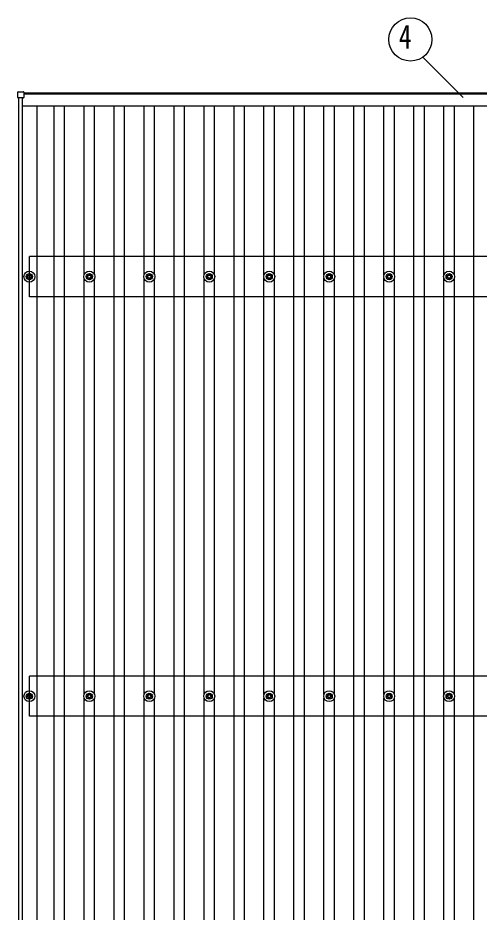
# Model space of a CAD drawing. Units: millimetres, scale not verified. Extents: x -12615 to 12615, y -8910 to 8910.
# Drawn here: x -9737 to -8198, y 4391 to 7375 of the extents above; entities that cross this region are included whole.
import ezdxf
from ezdxf.enums import TextEntityAlignment as Align

# ---------------------------------------------------------------- set-up
doc = ezdxf.new("R2010")
doc.units = ezdxf.units.MM
doc.header["$LTSCALE"] = 40
for name, color, linetype in [('0-5_YKK_13', 4, 'Continuous'), ('0-6_YKK_A1', 4, 'Continuous'), ('0-7_YKK_D', 6, 'Continuous')]:
    doc.layers.add(name, color=color, linetype=linetype)
doc.styles.add('ＭＳ ゴシック', font='')
doc.styles.get('ＭＳ ゴシック').set_extended_font_data('MS Gothic')

msp = doc.modelspace()

# ---------------------------------------------------------------- linework, layer by layer
at = {"layer": '0-5_YKK_13'}
for p, q in [((-9736.74, 7109.3), (-9736.74, 7127.3)), ((-9735.74, 7128.3), (-9717.74, 7128.3)), ((-9717.74, 7108.3), (-9735.74, 7108.3)), ((-9716.74, 7127.3), (-9716.74, 7109.3)), ((-9708.44, 6513.57), (-9704.02, 6513.57)), ((-9708.44, 6510.07), (-9704.02, 6510.07)), ((-9700.19, 6521.82), (-9700.19, 6517.4)), ((-9700.19, 6506.24), (-9700.19, 6501.82)), ((-9696.69, 6521.82), (-9696.69, 6517.4)), ((-9696.69, 6506.24), (-9696.69, 6501.82)), ((-9692.86, 6513.57), (-9688.44, 6513.57)), ((-9692.86, 6510.07), (-9688.44, 6510.07)), ((-9508.44, 6513.57), (-9504.02, 6513.57)), ((-9508.44, 6510.07), (-9504.02, 6510.07)), ((-9500.19, 6521.82), (-9500.19, 6517.4)), ((-9500.19, 6506.24), (-9500.19, 6501.82)), ((-9496.69, 6521.82), (-9496.69, 6517.4)), ((-9496.69, 6506.24), (-9496.69, 6501.82)), ((-9492.86, 6513.57), (-9488.44, 6513.57)), ((-9492.86, 6510.07), (-9488.44, 6510.07)), ((-9308.44, 6513.57), (-9304.02, 6513.57)), ((-9308.44, 6510.07), (-9304.02, 6510.07)), ((-9300.19, 6521.82), (-9300.19, 6517.4)), ((-9300.19, 6506.24), (-9300.19, 6501.82)), ((-9296.69, 6521.82), (-9296.69, 6517.4)), ((-9296.69, 6506.24), (-9296.69, 6501.82)), ((-9292.86, 6513.57), (-9288.44, 6513.57)), ((-9292.86, 6510.07), (-9288.44, 6510.07)), ((-9108.44, 6513.57), (-9104.02, 6513.57)), ((-9108.44, 6510.07), (-9104.02, 6510.07)), ((-9100.19, 6521.82), (-9100.19, 6517.4)), ((-9100.19, 6506.24), (-9100.19, 6501.82)), ((-9096.69, 6521.82), (-9096.69, 6517.4)), ((-9096.69, 6506.24), (-9096.69, 6501.82)), ((-9092.86, 6513.57), (-9088.44, 6513.57)), ((-9092.86, 6510.07), (-9088.44, 6510.07)), ((-8908.44, 6513.57), (-8904.02, 6513.57)), ((-8908.44, 6510.07), (-8904.02, 6510.07)), ((-8900.19, 6521.82), (-8900.19, 6517.4)), ((-8900.19, 6506.24), (-8900.19, 6501.82)), ((-8896.69, 6521.82), (-8896.69, 6517.4)), ((-8896.69, 6506.24), (-8896.69, 6501.82)), ((-8892.86, 6513.57), (-8888.44, 6513.57)), ((-8892.86, 6510.07), (-8888.44, 6510.07)), ((-8708.44, 6513.57), (-8704.02, 6513.57)), ((-8708.44, 6510.07), (-8704.02, 6510.07)), ((-8700.19, 6521.82), (-8700.19, 6517.4)), ((-8700.19, 6506.24), (-8700.19, 6501.82)), ((-8696.69, 6521.82), (-8696.69, 6517.4)), ((-8696.69, 6506.24), (-8696.69, 6501.82)), ((-8692.86, 6513.57), (-8688.44, 6513.57)), ((-8692.86, 6510.07), (-8688.44, 6510.07)), ((-8508.44, 6513.57), (-8504.02, 6513.57)), ((-8508.44, 6510.07), (-8504.02, 6510.07)), ((-8500.19, 6521.82), (-8500.19, 6517.4)), ((-8500.19, 6506.24), (-8500.19, 6501.82)), ((-8496.69, 6521.82), (-8496.69, 6517.4)), ((-8496.69, 6506.24), (-8496.69, 6501.82)), ((-8492.86, 6513.57), (-8488.44, 6513.57)), ((-8492.86, 6510.07), (-8488.44, 6510.07)), ((-8308.44, 6513.57), (-8304.02, 6513.57)), ((-8308.44, 6510.07), (-8304.02, 6510.07)), ((-8300.19, 6521.82), (-8300.19, 6517.4)), ((-8300.19, 6506.24), (-8300.19, 6501.82)), ((-8296.69, 6521.82), (-8296.69, 6517.4)), ((-8296.69, 6506.24), (-8296.69, 6501.82)), ((-8292.86, 6513.57), (-8288.44, 6513.57)), ((-8292.86, 6510.07), (-8288.44, 6510.07)), ((-9708.44, 5113.57), (-9704.02, 5113.57)), ((-9708.44, 5110.07), (-9704.02, 5110.07)), ((-9700.19, 5121.82), (-9700.19, 5117.4)), ((-9700.19, 5106.24), (-9700.19, 5101.82)), ((-9696.69, 5121.82), (-9696.69, 5117.4)), ((-9696.69, 5106.24), (-9696.69, 5101.82)), ((-9692.86, 5113.57), (-9688.44, 5113.57)), ((-9692.86, 5110.07), (-9688.44, 5110.07)), ((-9508.44, 5113.57), (-9504.02, 5113.57)), ((-9508.44, 5110.07), (-9504.02, 5110.07)), ((-9500.19, 5121.82), (-9500.19, 5117.4)), ((-9500.19, 5106.24), (-9500.19, 5101.82)), ((-9496.69, 5121.82), (-9496.69, 5117.4)), ((-9496.69, 5106.24), (-9496.69, 5101.82)), ((-9492.86, 5113.57), (-9488.44, 5113.57)), ((-9492.86, 5110.07), (-9488.44, 5110.07)), ((-9308.44, 5113.57), (-9304.02, 5113.57)), ((-9308.44, 5110.07), (-9304.02, 5110.07)), ((-9300.19, 5121.82), (-9300.19, 5117.4)), ((-9300.19, 5106.24), (-9300.19, 5101.82)), ((-9296.69, 5121.82), (-9296.69, 5117.4)), ((-9296.69, 5106.24), (-9296.69, 5101.82)), ((-9292.86, 5113.57), (-9288.44, 5113.57)), ((-9292.86, 5110.07), (-9288.44, 5110.07)), ((-9108.44, 5113.57), (-9104.02, 5113.57)), ((-9108.44, 5110.07), (-9104.02, 5110.07)), ((-9100.19, 5121.82), (-9100.19, 5117.4)), ((-9100.19, 5106.24), (-9100.19, 5101.82)), ((-9096.69, 5121.82), (-9096.69, 5117.4)), ((-9096.69, 5106.24), (-9096.69, 5101.82)), ((-9092.86, 5113.57), (-9088.44, 5113.57)), ((-9092.86, 5110.07), (-9088.44, 5110.07)), ((-8908.44, 5113.57), (-8904.02, 5113.57)), ((-8908.44, 5110.07), (-8904.02, 5110.07)), ((-8900.19, 5121.82), (-8900.19, 5117.4)), ((-8900.19, 5106.24), (-8900.19, 5101.82)), ((-8896.69, 5121.82), (-8896.69, 5117.4)), ((-8896.69, 5106.24), (-8896.69, 5101.82)), ((-8892.86, 5113.57), (-8888.44, 5113.57)), ((-8892.86, 5110.07), (-8888.44, 5110.07)), ((-8708.44, 5113.57), (-8704.02, 5113.57)), ((-8708.44, 5110.07), (-8704.02, 5110.07)), ((-8700.19, 5121.82), (-8700.19, 5117.4)), ((-8700.19, 5106.24), (-8700.19, 5101.82)), ((-8696.69, 5121.82), (-8696.69, 5117.4)), ((-8696.69, 5106.24), (-8696.69, 5101.82)), ((-8692.86, 5113.57), (-8688.44, 5113.57)), ((-8692.86, 5110.07), (-8688.44, 5110.07)), ((-8508.44, 5113.57), (-8504.02, 5113.57)), ((-8508.44, 5110.07), (-8504.02, 5110.07)), ((-8500.19, 5121.82), (-8500.19, 5117.4)), ((-8500.19, 5106.24), (-8500.19, 5101.82)), ((-8496.69, 5121.82), (-8496.69, 5117.4)), ((-8496.69, 5106.24), (-8496.69, 5101.82)), ((-8492.86, 5113.57), (-8488.44, 5113.57)), ((-8492.86, 5110.07), (-8488.44, 5110.07)), ((-8308.44, 5113.57), (-8304.02, 5113.57)), ((-8308.44, 5110.07), (-8304.02, 5110.07)), ((-8300.19, 5121.82), (-8300.19, 5117.4)), ((-8300.19, 5106.24), (-8300.19, 5101.82)), ((-8296.69, 5121.82), (-8296.69, 5117.4)), ((-8296.69, 5106.24), (-8296.69, 5101.82)), ((-8292.86, 5113.57), (-8288.44, 5113.57)), ((-8292.86, 5110.07), (-8288.44, 5110.07))]:
    msp.add_line(p, q, dxfattribs=at)
for centre, radius in [((-9698.44, 6511.82), 18.25), ((-9698.44, 6511.82), 10.15), ((-9698.44, 6511.82), 5.85), ((-9698.44, 6511.82), 5.25), ((-9498.44, 6511.82), 18.25), ((-9498.44, 6511.82), 10.15), ((-9498.44, 6511.82), 5.85), ((-9498.44, 6511.82), 5.25), ((-9298.44, 6511.82), 18.25), ((-9298.44, 6511.82), 10.15), ((-9298.44, 6511.82), 5.85), ((-9298.44, 6511.82), 5.25), ((-9098.44, 6511.82), 18.25), ((-9098.44, 6511.82), 10.15), ((-9098.44, 6511.82), 5.85), ((-9098.44, 6511.82), 5.25), ((-8898.44, 6511.82), 18.25), ((-8898.44, 6511.82), 10.15), ((-8898.44, 6511.82), 5.85), ((-8898.44, 6511.82), 5.25), ((-8698.44, 6511.82), 18.25), ((-8698.44, 6511.82), 10.15), ((-8698.44, 6511.82), 5.85), ((-8698.44, 6511.82), 5.25), ((-8498.44, 6511.82), 18.25), ((-8498.44, 6511.82), 10.15), ((-8498.44, 6511.82), 5.85), ((-8498.44, 6511.82), 5.25), ((-8298.44, 6511.82), 18.25), ((-8298.44, 6511.82), 10.15), ((-8298.44, 6511.82), 5.85), ((-8298.44, 6511.82), 5.25), ((-9698.44, 5111.82), 18.25), ((-9698.44, 5111.82), 10.15), ((-9698.44, 5111.82), 5.85), ((-9698.44, 5111.82), 5.25), ((-9498.44, 5111.82), 18.25), ((-9498.44, 5111.82), 10.15), ((-9498.44, 5111.82), 5.85), ((-9498.44, 5111.82), 5.25), ((-9298.44, 5111.82), 18.25), ((-9298.44, 5111.82), 10.15), ((-9298.44, 5111.82), 5.85), ((-9298.44, 5111.82), 5.25), ((-9098.44, 5111.82), 18.25), ((-9098.44, 5111.82), 10.15), ((-9098.44, 5111.82), 5.85), ((-9098.44, 5111.82), 5.25), ((-8898.44, 5111.82), 18.25), ((-8898.44, 5111.82), 10.15), ((-8898.44, 5111.82), 5.85), ((-8898.44, 5111.82), 5.25), ((-8698.44, 5111.82), 18.25), ((-8698.44, 5111.82), 10.15), ((-8698.44, 5111.82), 5.85), ((-8698.44, 5111.82), 5.25), ((-8498.44, 5111.82), 18.25), ((-8498.44, 5111.82), 10.15), ((-8498.44, 5111.82), 5.85), ((-8498.44, 5111.82), 5.25), ((-8298.44, 5111.82), 18.25), ((-8298.44, 5111.82), 10.15), ((-8298.44, 5111.82), 5.85), ((-8298.44, 5111.82), 5.25)]:
    msp.add_circle(centre, radius, dxfattribs=at)
for centre, start, end in [((-9735.74, 7127.3), 90, 180), ((-9735.74, 7109.3), 180, 270), ((-9717.74, 7127.3), 0, 90), ((-9717.74, 7109.3), 270, 0)]:
    msp.add_arc(centre, 1, start, end, dxfattribs=at)
at = {"layer": '0-6_YKK_A1'}
for p, q in [((-9733.44, 1709.88), (-9733.44, 7108.3)), ((-9721.44, 1709.88), (-9721.44, 7108.3)), ((-9716.74, 7125), (-6680.14, 7125)), ((-6680.14, 7120.21), (-9716.74, 7120.21)), ((-9721.44, 7082.21), (-6675.44, 7082.21)), ((-9671.94, 1741.2), (-9671.94, 7082.21)), ((-9615.94, 1741.2), (-9615.94, 7082.21)), ((-9580.94, 1741.2), (-9580.94, 7082.21)), ((-9515.94, 6517), (-9515.94, 7082.21)), ((-9480.94, 6517), (-9480.94, 7082.21)), ((-9415.94, 1741.2), (-9415.94, 7082.21)), ((-9380.94, 1741.2), (-9380.94, 7082.21)), ((-9315.94, 6517), (-9315.94, 7082.21)), ((-9280.94, 6517), (-9280.94, 7082.21)), ((-9215.94, 1741.2), (-9215.94, 7082.21)), ((-9180.94, 1741.2), (-9180.94, 7082.21)), ((-9115.94, 6517), (-9115.94, 7082.21)), ((-9080.94, 6517), (-9080.94, 7082.21)), ((-9015.94, 1741.2), (-9015.94, 7082.21)), ((-8980.94, 1741.2), (-8980.94, 7082.21)), ((-8915.94, 6517), (-8915.94, 7082.21)), ((-8880.94, 6517), (-8880.94, 7082.21)), ((-8815.94, 1741.2), (-8815.94, 7082.21)), ((-8780.94, 1741.2), (-8780.94, 7082.21)), ((-8715.94, 6517), (-8715.94, 7082.21)), ((-8680.94, 6517), (-8680.94, 7082.21)), ((-8615.94, 1741.2), (-8615.94, 7082.21)), ((-8580.94, 1741.2), (-8580.94, 7082.21)), ((-8515.94, 6517), (-8515.94, 7082.21)), ((-8480.94, 6517), (-8480.94, 7082.21)), ((-8415.94, 1741.2), (-8415.94, 7082.21)), ((-8380.94, 1741.2), (-8380.94, 7082.21)), ((-8315.94, 6517), (-8315.94, 7082.21)), ((-8280.94, 6517), (-8280.94, 7082.21)), ((-8215.94, 1741.2), (-8215.94, 7082.21)), ((-6695.69, 6578.82), (-9698.44, 6578.82)), ((-9698.44, 6444.82), (-9698.44, 6578.82)), ((-9515.94, 5117), (-9515.94, 6506.64)), ((-9480.94, 5117), (-9480.94, 6506.64)), ((-9315.94, 5117), (-9315.94, 6506.64)), ((-9280.94, 5117), (-9280.94, 6506.64)), ((-9115.94, 5117), (-9115.94, 6506.64)), ((-9080.94, 5117), (-9080.94, 6506.64)), ((-8915.94, 5117), (-8915.94, 6506.64)), ((-8880.94, 5117), (-8880.94, 6506.64)), ((-8715.94, 5117), (-8715.94, 6506.64)), ((-8680.94, 5117), (-8680.94, 6506.64)), ((-8515.94, 5117), (-8515.94, 6506.64)), ((-8480.94, 5117), (-8480.94, 6506.64)), ((-8315.94, 5117), (-8315.94, 6506.64)), ((-8280.94, 5117), (-8280.94, 6506.64)), ((-6695.69, 6444.82), (-9698.44, 6444.82)), ((-6695.69, 5178.82), (-9698.44, 5178.82)), ((-9698.44, 5044.82), (-9698.44, 5178.82)), ((-9515.94, 3717), (-9515.94, 5106.64)), ((-9480.94, 3717), (-9480.94, 5106.64)), ((-9315.94, 3717), (-9315.94, 5106.64)), ((-9280.94, 3717), (-9280.94, 5106.64)), ((-9115.94, 3717), (-9115.94, 5106.64)), ((-9080.94, 3717), (-9080.94, 5106.64)), ((-8915.94, 3717), (-8915.94, 5106.64)), ((-8880.94, 3717), (-8880.94, 5106.64)), ((-8715.94, 3717), (-8715.94, 5106.64)), ((-8680.94, 3717), (-8680.94, 5106.64)), ((-8515.94, 3717), (-8515.94, 5106.64)), ((-8480.94, 3717), (-8480.94, 5106.64)), ((-8315.94, 3717), (-8315.94, 5106.64)), ((-8280.94, 3717), (-8280.94, 5106.64)), ((-6695.69, 5044.82), (-9698.44, 5044.82))]:
    msp.add_line(p, q, dxfattribs=at)
at = {"layer": '0-7_YKK_D'}
msp.add_line((-8251.34, 7109.71), (-8386.08, 7244.45), dxfattribs=at)
msp.add_circle((-8427.59, 7303.28), 72, dxfattribs=at)

# ---------------------------------------------------------------- texts
at = {"layer": '0-7_YKK_D', "style": 'ＭＳ ゴシック', "width": 0.8}
msp.add_text('4', height=79.18, dxfattribs=at).set_placement((-8466.52, 7249.28), align=Align.BOTTOM_LEFT)

doc.saveas('drawing.dxf')
